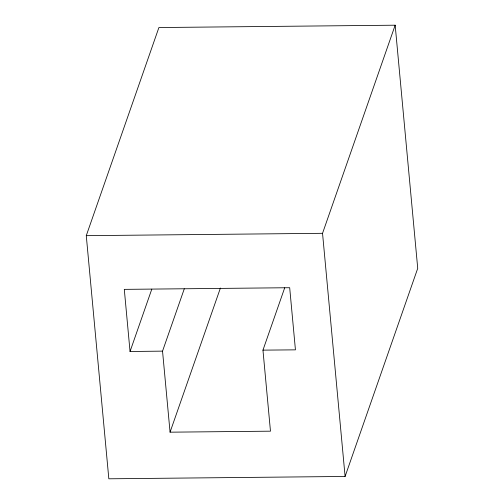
<?xml version="1.0" encoding="UTF-8"?>
<svg xmlns="http://www.w3.org/2000/svg" width="504" height="504" viewBox="0 0 504 504"><rect width="100%" height="100%" fill="white"/><g stroke="black" fill="none" stroke-linecap="round" stroke-linejoin="round"><path stroke-width="0.76" d="M86.272 235.664L158.905 27.544L395.168 25.2L417.728 268.336L345.095 476.456L108.832 478.8L86.272 235.664L322.541 233.314L395.168 25.2M184.281 288.83L162.54 351.131L130.045 351.502L151.792 289.17M284.697 287.828L262.956 350.135L270.472 431.178L170.062 432.18L220.418 288.03M262.956 350.135L295.438 349.852L289.687 287.715L124.293 289.365L130.045 351.502M322.541 233.314L345.095 476.456M162.54 351.131L170.062 432.18"/></g></svg>
